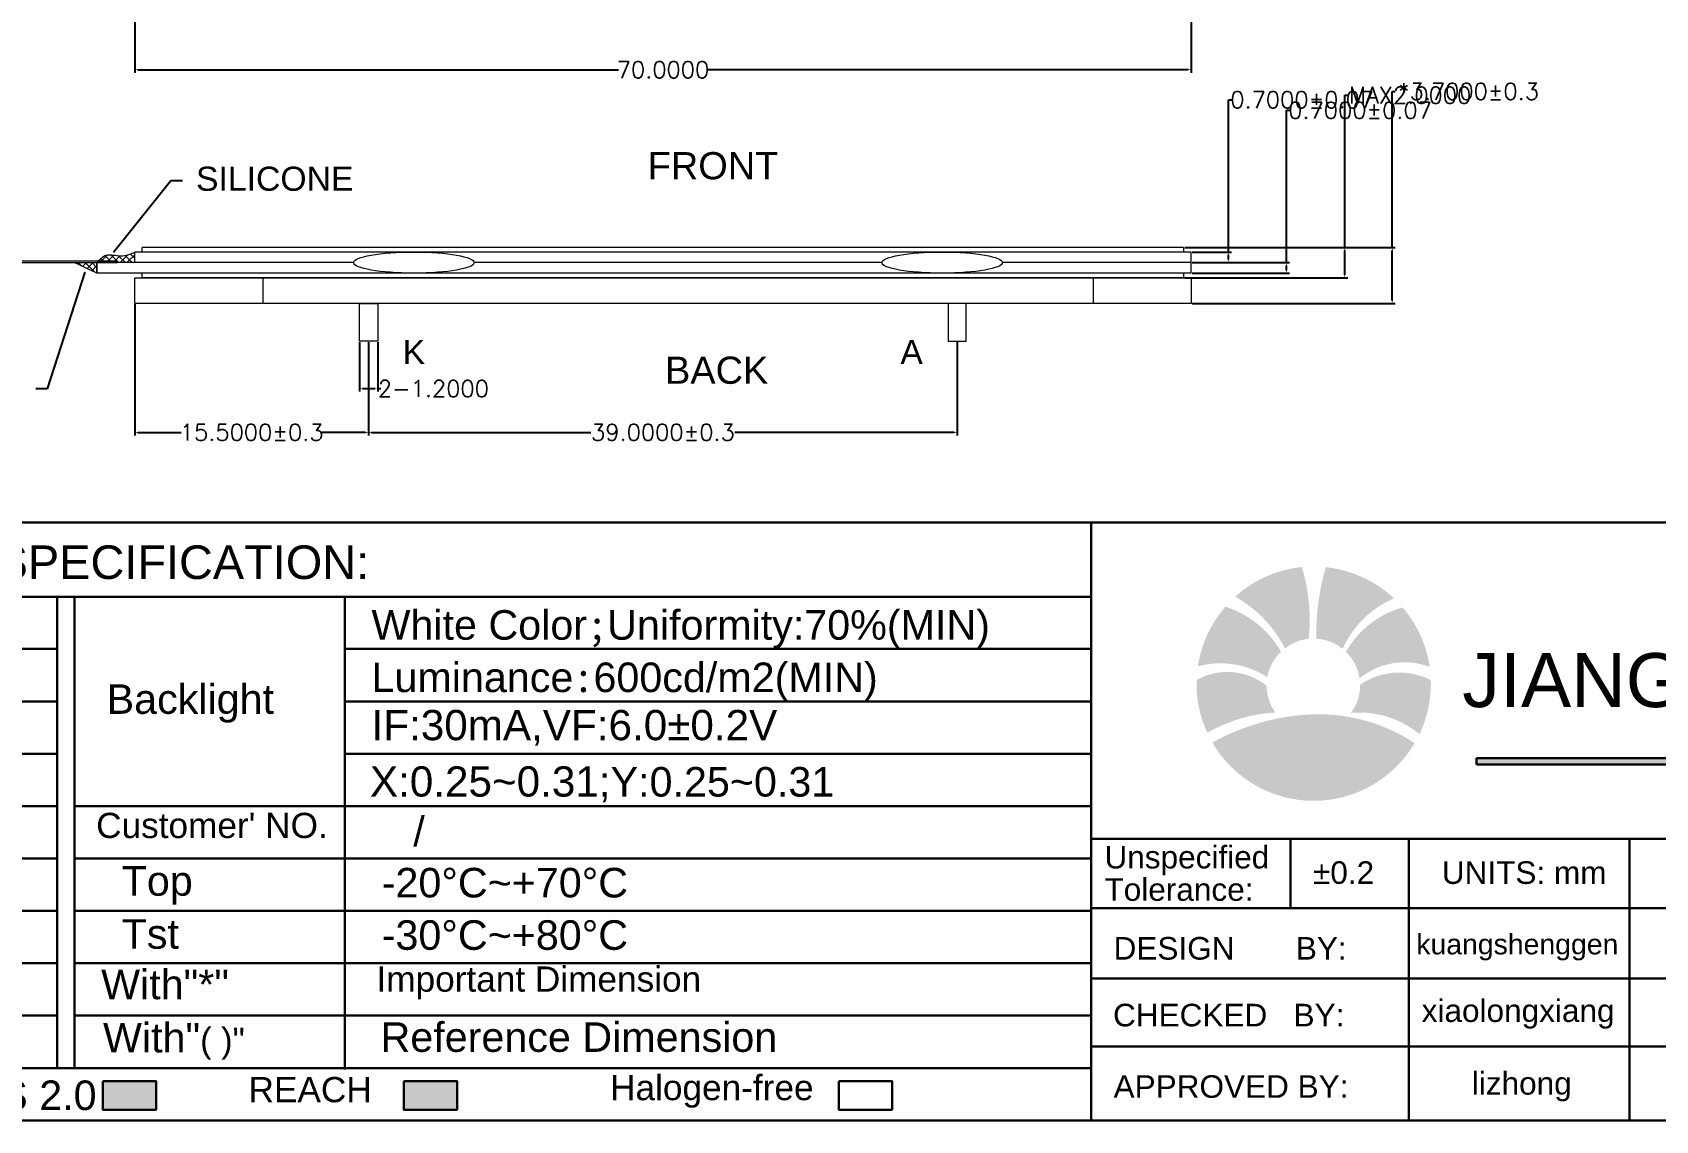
# Model space of a CAD drawing. Header units: millimetres. Extents: x 1946 to 4611, y 2266 to 2855.
# Drawn here: x 2712.8 to 2820.4, y 2610.3 to 2682.3 of the extents above; entities that cross this region are included whole.
import ezdxf
from ezdxf.enums import TextEntityAlignment as Align

# ---------------------------------------------------------------- set-up
doc = ezdxf.new("R2010")
doc.units = ezdxf.units.MM
for name, color, linetype, lineweight in [('BACKLIGHT', 7, 'Continuous', 20), ('FPC', 30, 'Continuous', 0), ('LCD', 4, 'Continuous', 20), ('PCB', 102, 'Continuous', 20), ('silicone', 193, 'Continuous', 20), ('TEXT', 7, 'Continuous', 30), ('UV GLUE', 237, 'Continuous', 20)]:
    doc.layers.add(name, color=color, linetype=linetype, lineweight=lineweight)
doc.layers.add('Dim', color=4, linetype='Continuous')
doc.styles.add('Arial', font='arial.ttf')
doc.styles.get("Standard").update_dxf_attribs({"font": 'txt.shx', "bigfont": 'gbcbig.shx'})
doc.dimstyles.get("Standard").update_dxf_attribs({"dimtxt": 1, "dimasz": 0.18, "dimexe": 0.18, "dimexo": 0.0625, "dimgap": 0.09, "dimtad": 0, "dimtih": 1, "dimtoh": 1, "dimdec": 4, "dimzin": 0, "dimdsep": 46, "dimtxsty": 'Standard', "dimcen": 0.09, "dimadec": 0, "dimazin": 0, "dimtfac": 1, "dimtdec": 4, "dimtofl": 0, "dimtmove": 0, "dimatfit": 3, "dimfxl": 0, "dimtolj": 1, "dimtzin": 0, "dimarcsym": 0})

# ---------------------------------------------------------------- blocks, each defined once
blk = doc.blocks.new('A$C6D9B0F57')
at = {"layer": 'Dim'}
blk.add_hatch(color=1, dxfattribs=at).paths.add_polyline_path([(167.57, 26.57), (287.98, 26.57), (287.98, 27.05), (167.57, 27.05)])
at = {"layer": 'TEXT'}
h = blk.add_hatch(color=126, dxfattribs=at)
h.set_gradient(color1=(24, 121, 93), color2=(7, 105, 15), tint=1)
h.paths.add_polyline_path([(162.96, 28.17, 0.164265), (154.91, 30.29, 0.110678), (147.9, 28.21, 0.573389)])
h.paths.add_polyline_path([(164.17, 32.6, 0.007615), (164.16, 32.86, 0.277023), (158.9, 32.51, -0.161911), (158.22, 30.42, -0.197285), (163.32, 28.84, 0.111824)])
h.paths.add_polyline_path([(162.07, 38.27, 0.200061), (157.85, 34.97, -0.162967), (158.86, 33, -0.266454), (164.08, 33.85, 0.141922)])
h.paths.add_polyline_path([(161.42, 38.95, 0.164142), (156.35, 41.27, 0.074223), (155.63, 35.95, -0.155454), (157.6, 35.19, -0.187681)])
h.paths.add_polyline_path([(154.56, 41.28, 0.159419), (149.6, 39.08, -0.14707), (153.3, 35.23, -0.139846), (155.07, 35.94, 0.099615)])
h.paths.add_polyline_path([(148.87, 38.33, 0.142989), (146.82, 33.89, -0.212761), (151.99, 33.08, -0.159202), (153.01, 34.98, 0.186633)])
h.paths.add_polyline_path([(151.94, 32.43, 0.311813), (146.72, 32.86, 0.007553), (146.72, 32.6, 0.108611), (147.52, 28.94, -0.116445), (152.59, 30.45, -0.153208)])
at = {"layer": 'TEXT', "lineweight": 30}
for points in [[(65.25, 3), (65.25, 0.87), (69.22, 0.87), (69.22, 3)], [(87.67, 3), (87.67, 0.87), (91.64, 0.87), (91.64, 3)]]:
    blk.add_hatch(color=256, dxfattribs=at).paths.add_polyline_path(points)
at = {"layer": 'TEXT', "color": 4, "lineweight": 30}
for p, q in [((138.88, 44.59), (0.07, 44.59)), ((138.88, 44.59), (297, 44.59)), ((138.88, 0.07), (138.88, 44.59)), ((0.03, 39.08), (63.16, 39.07)), ((61.86, 3.97), (61.86, 39.07)), ((63.16, 39.07), (63.16, 3.97)), ((63.16, 39.07), (138.88, 39.07)), ((83.29, 3.86), (83.29, 39.07)), ((32.19, 35.18), (61.86, 35.18)), ((83.29, 35.18), (138.88, 35.18)), ((32.19, 31.28), (61.86, 31.28)), ((83.29, 31.28), (138.88, 31.28)), ((0.03, 27.38), (61.86, 27.38)), ((83.29, 27.38), (138.88, 27.38)), ((32.19, 23.48), (61.86, 23.48)), ((63.16, 23.48), (138.88, 23.48)), ((138.88, 21.05), (297, 21.05)), ((153.72, 21.05), (153.72, 15.87)), ((162.52, 21.05), (162.52, 0.07)), ((178.97, 0.07), (178.97, 21.05)), ((0.03, 19.58), (61.86, 19.58)), ((63.16, 19.58), (138.88, 19.58)), ((138.88, 15.87), (194.51, 15.87)), ((0.03, 15.68), (61.86, 15.68)), ((63.16, 15.68), (138.88, 15.68)), ((0.03, 11.78), (61.86, 11.78)), ((63.16, 11.78), (138.88, 11.78)), ((138.88, 10.65), (194.51, 10.65)), ((0.03, 7.88), (61.86, 7.88)), ((63.16, 7.88), (138.88, 7.88)), ((138.88, 5.58), (264.26, 5.58)), ((0.07, 3.97), (61.86, 3.97)), ((61.86, 3.97), (138.88, 3.97))]:
    blk.add_line(p, q, dxfattribs=at)
at = {"layer": 'TEXT', "color": 1}
for p, q in [((167.57, 27.05), (167.57, 26.57)), ((287.98, 27.05), (167.57, 27.05)), ((167.57, 26.57), (287.98, 26.57))]:
    blk.add_line(p, q, dxfattribs=at)
at = {"layer": 'TEXT', "color": 4, "lineweight": 30}
blk.add_lwpolyline([(297, 0.07), (297, 210), (0.07, 210), (0.07, 0.07)], close=True, dxfattribs=at)
at = {"layer": 'TEXT', "lineweight": 30}
for points in [[(65.25, 3), (69.22, 3), (69.22, 0.87), (65.25, 0.87)], [(87.67, 3), (91.64, 3), (91.64, 0.87), (87.67, 0.87)], [(120.07, 3), (124.04, 3), (124.04, 0.87), (120.07, 0.87)]]:
    blk.add_lwpolyline(points, close=True, dxfattribs=at)
at = {"layer": 'TEXT', "color": 3, "style": 'Arial'}
blk.add_text('JIANGXI  HOLITECH  TECHNOLOGY  CO., LTD', height=4.0216, dxfattribs=at).set_placement((166.51, 30.85))
at = {"layer": 'TEXT', "style": 'Arial'}
for s, height, p in [('Unspecified', 1.6818, (139.86, 18.84)), ('Tolerance:', 1.682, (139.86, 16.43)), ('DESIGN       BY:', 1.6818, (140.54, 12.05)), ('CHECKED   BY:', 1.6818, (140.5, 7.08)), ('APPROVED BY:', 1.6818, (140.54, 1.76))]:
    blk.add_text(s, height=height, dxfattribs=at).set_placement(p)
for s, height, p in [('%%P0.2', 1.682, (157.67, 18.53)), ('UNITS: mm', 1.682, (171.12, 18.53)), ('kuangshenggen', 1.5137, (170.61, 13.01)), ('xiaolongxiang', 1.6818, (170.67, 8.04)), ('lizhong', 1.682, (170.94, 2.63))]:
    blk.add_text(s, height=height, dxfattribs=at).set_placement(p, align=Align.MIDDLE)
at = {"layer": 'TEXT', "width": 60.4227, "attachment_point": 1, "style": 'Arial'}
for s, insert, char_height in [('SPECIFICATION:', (57.35, 42.89), 2.5), ('White Color{\\fSimSun|b0|i0|c0|p2;;}Uniformity:70%(MIN)', (85.27, 38.07), 2.2), ('Luminance{\\fSimSun|b0|i0|c0|p2;:}600cd/m2(MIN)', (85.27, 34.17), 2.2), ('Backlight', (65.54, 32.55), 2.2), ('{\\H1.0235x;IF:30mA,VF:6.0%%P0.2V}', (85.27, 30.64), 2.2), ('{\\H1.0235x;X:0.25~0.31;}Y:0.25~0.31', (85.15, 26.44), 2.2), ("{\\H0.85294x;Customer' NO.}", (64.76, 22.98), 2.2), ('/', (88.38, 22.69), 2.2), ('Top', (66.66, 19.01), 2.2), ('-20%%DC~+70%%DC', (86.03, 18.88), 2.2), ('Tst', (66.66, 15.06), 2.2), ('-30%%DC~+80%%DC', (86.03, 14.98), 2.2), ('With"*"', (65.13, 11.3), 2.2), ('{\\H0.85294x;Important Dimension}  ', (85.64, 11.54), 2.2), ('With"{\\H0.83333x;( )"}', (65.27, 7.34), 2.2), ('Reference Dimension', (85.94, 7.38), 2.2), ('RoHS 2.0', (51.47, 3.05), 2.2), ('{\\H0.85294x;REACH} ', (76.11, 3.31), 2.2), ('{\\H0.85294x;Halogen-free} ', (103.04, 3.46), 2.2)]:
    blk.add_mtext(s, dxfattribs=dict(at, insert=insert, char_height=char_height))
blk = doc.blocks.new('*D115')
at = {"layer": 'Defpoints', "color": 0}
for p in [(2789.6, 2667.79), (2789.6, 2667.09), (2792.07, 2667.79)]:
    blk.add_point(p, dxfattribs=at)
at = {"layer": 'Dim', "color": 0, "lineweight": -2}
for p, q in [((2792.07, 2667.79), (2792.07, 2677.88)), ((2792.07, 2677.88), (2792.27, 2677.88)), ((2789.67, 2667.79), (2792.27, 2667.79)), ((2789.67, 2667.09), (2792.27, 2667.09)), ((2792.07, 2667.29), (2792.07, 2667.6))]:
    blk.add_line(p, q, dxfattribs=at)
at = {"layer": 'Dim', "color": 0}
for points in [[(2792.04, 2667.6), (2792.1, 2667.6), (2792.07, 2667.79)], [(2792.04, 2667.29), (2792.1, 2667.29), (2792.07, 2667.09)]]:
    blk.add_solid(points, dxfattribs=at)
at = {"layer": 'Dim', "color": 0, "lineweight": 15, "insert": (2796.95, 2677.88), "char_height": 1.1, "attachment_point": 5}
blk.add_mtext('\\A1;0.7000±0.07', dxfattribs=at)
blk = doc.blocks.new('*D116')
at = {"layer": 'Defpoints', "color": 0}
for p in [(2789.6, 2667.09), (2795.91, 2667.09), (2789.6, 2666.39)]:
    blk.add_point(p, dxfattribs=at)
at = {"layer": 'Dim', "color": 0, "lineweight": -2}
for p, q in [((2795.91, 2667.09), (2795.91, 2677.18)), ((2795.91, 2677.18), (2796.11, 2677.18)), ((2789.67, 2667.09), (2796.11, 2667.09)), ((2789.67, 2666.39), (2796.11, 2666.39)), ((2795.91, 2666.59), (2795.91, 2666.9))]:
    blk.add_line(p, q, dxfattribs=at)
at = {"layer": 'Dim', "color": 0}
for points in [[(2795.88, 2666.9), (2795.94, 2666.9), (2795.91, 2667.09)], [(2795.88, 2666.59), (2795.94, 2666.59), (2795.91, 2666.39)]]:
    blk.add_solid(points, dxfattribs=at)
at = {"layer": 'Dim', "color": 0, "lineweight": 15, "insert": (2800.79, 2677.18), "char_height": 1.1, "attachment_point": 5}
blk.add_mtext('\\A1;0.7000±0.07', dxfattribs=at)
blk = doc.blocks.new('*D117')
at = {"layer": 'Defpoints', "color": 0}
for p in [(2789.1, 2668.09), (2799.77, 2668.09), (2789.1, 2666.09)]:
    blk.add_point(p, dxfattribs=at)
at = {"layer": 'Dim', "color": 0, "lineweight": -2}
for p, q in [((2799.77, 2668.09), (2799.77, 2678.18)), ((2799.77, 2678.18), (2799.97, 2678.18)), ((2789.17, 2668.09), (2799.97, 2668.09)), ((2799.77, 2666.29), (2799.77, 2667.9)), ((2789.17, 2666.09), (2799.97, 2666.09))]:
    blk.add_line(p, q, dxfattribs=at)
at = {"layer": 'Dim', "color": 0}
for points in [[(2799.74, 2667.9), (2799.81, 2667.9), (2799.77, 2668.09)], [(2799.74, 2666.29), (2799.81, 2666.29), (2799.77, 2666.09)]]:
    blk.add_solid(points, dxfattribs=at)
at = {"layer": 'Dim', "color": 0, "lineweight": 15, "insert": (2804.1, 2678.18), "char_height": 1.1, "attachment_point": 5}
blk.add_mtext('\\A1;MAX2.0000', dxfattribs=at)
blk = doc.blocks.new('*D141')
at = {"layer": 'Defpoints', "color": 0}
for p in [(2719.6, 2664.39), (2735.1, 2661.89), (2719.6, 2655.85)]:
    blk.add_point(p, dxfattribs=at)
at = {"layer": 'Dim', "color": 0, "lineweight": -2}
for p, q in [((2719.6, 2664.33), (2719.6, 2655.65)), ((2735.1, 2661.83), (2735.1, 2655.65)), ((2719.8, 2655.85), (2722.67, 2655.85)), ((2734.9, 2655.85), (2732.03, 2655.85))]:
    blk.add_line(p, q, dxfattribs=at)
at = {"layer": 'Dim', "color": 0}
for points in [[(2719.8, 2655.88), (2719.8, 2655.81), (2719.6, 2655.85)], [(2734.9, 2655.88), (2734.9, 2655.81), (2735.1, 2655.85)]]:
    blk.add_solid(points, dxfattribs=at)
at = {"layer": 'Dim', "color": 0, "lineweight": 15, "insert": (2727.35, 2655.85), "char_height": 1.1, "attachment_point": 5}
blk.add_mtext('\\A1;15.5000±0.3', dxfattribs=at)
blk = doc.blocks.new('*D142')
at = {"layer": 'Defpoints', "color": 0}
for p in [(2735.1, 2661.89), (2774.1, 2661.89), (2774.1, 2655.85)]:
    blk.add_point(p, dxfattribs=at)
at = {"layer": 'Dim', "color": 0, "lineweight": -2}
for p, q in [((2735.1, 2661.83), (2735.1, 2655.65)), ((2774.1, 2661.83), (2774.1, 2655.65)), ((2735.3, 2655.85), (2749.83, 2655.85)), ((2773.9, 2655.85), (2759.37, 2655.85))]:
    blk.add_line(p, q, dxfattribs=at)
at = {"layer": 'Dim', "color": 0}
for points in [[(2735.3, 2655.88), (2735.3, 2655.81), (2735.1, 2655.85)], [(2773.9, 2655.88), (2773.9, 2655.81), (2774.1, 2655.85)]]:
    blk.add_solid(points, dxfattribs=at)
at = {"layer": 'Dim', "color": 0, "lineweight": 15, "insert": (2754.6, 2655.85), "char_height": 1.1, "attachment_point": 5}
blk.add_mtext('\\A1;39.0000±0.3', dxfattribs=at)
blk = doc.blocks.new('*D143')
at = {"layer": 'Defpoints', "color": 0}
for p in [(2734.5, 2661.89), (2735.7, 2661.89), (2735.7, 2658.75)]:
    blk.add_point(p, dxfattribs=at)
at = {"layer": 'Dim', "color": 0, "lineweight": -2}
for p, q in [((2734.5, 2661.83), (2734.5, 2658.55)), ((2735.7, 2661.83), (2735.7, 2658.55)), ((2734.7, 2658.75), (2735.5, 2658.75)), ((2735.7, 2658.75), (2735.9, 2658.75))]:
    blk.add_line(p, q, dxfattribs=at)
at = {"layer": 'Dim', "color": 0}
for points in [[(2734.7, 2658.78), (2734.7, 2658.72), (2734.5, 2658.75)], [(2735.5, 2658.78), (2735.5, 2658.72), (2735.7, 2658.75)]]:
    blk.add_solid(points, dxfattribs=at)
at = {"layer": 'Dim', "color": 0, "lineweight": 15, "insert": (2739.39, 2658.75), "char_height": 1.1, "attachment_point": 5}
blk.add_mtext('\\A1;2-1.2000', dxfattribs=at)
blk = doc.blocks.new('*D129')
at = {"layer": 'Defpoints', "color": 0}
for p in [(2789.1, 2668.09), (2802.92, 2668.09), (2789.6, 2664.39)]:
    blk.add_point(p, dxfattribs=at)
at = {"layer": 'Dim', "color": 0, "lineweight": -2}
for p, q in [((2802.92, 2668.09), (2802.92, 2678.43)), ((2802.92, 2678.43), (2803.12, 2678.43)), ((2789.17, 2668.09), (2803.12, 2668.09)), ((2802.92, 2664.59), (2802.92, 2667.9)), ((2789.67, 2664.39), (2803.12, 2664.39))]:
    blk.add_line(p, q, dxfattribs=at)
at = {"layer": 'Dim', "color": 0}
for points in [[(2802.89, 2667.9), (2802.95, 2667.9), (2802.92, 2668.09)], [(2802.89, 2664.59), (2802.95, 2664.59), (2802.92, 2664.39)]]:
    blk.add_solid(points, dxfattribs=at)
at = {"layer": 'Dim', "color": 0, "lineweight": 15, "insert": (2807.98, 2678.43), "char_height": 1.1, "attachment_point": 5}
blk.add_mtext('\\A1;*3.7000±0.3', dxfattribs=at)
blk = doc.blocks.new('*D149')
at = {"layer": 'Defpoints', "color": 0}
for p in [(2719.6, 2704.93), (2789.6, 2704.93), (2789.6, 2679.87)]:
    blk.add_point(p, dxfattribs=at)
at = {"layer": 'Dim', "color": 0, "lineweight": -2}
for p, q in [((2719.6, 2704.86), (2719.6, 2679.67)), ((2789.6, 2704.86), (2789.6, 2679.67)), ((2719.8, 2679.87), (2751.66, 2679.87)), ((2789.4, 2679.87), (2757.54, 2679.87))]:
    blk.add_line(p, q, dxfattribs=at)
at = {"layer": 'Dim', "color": 0}
for points in [[(2719.8, 2679.9), (2719.8, 2679.84), (2719.6, 2679.87)], [(2789.4, 2679.9), (2789.4, 2679.84), (2789.6, 2679.87)]]:
    blk.add_solid(points, dxfattribs=at)
at = {"layer": 'Dim', "color": 0, "lineweight": 15, "insert": (2754.6, 2679.87), "char_height": 1.1, "attachment_point": 5}
blk.add_mtext('\\A1;70.0000', dxfattribs=at)

msp = doc.modelspace()

# ---------------------------------------------------------------- hatches: boundary and pattern name
at = {"layer": 'silicone', "lineweight": 15}
h = msp.add_hatch(dxfattribs=at)
h.set_pattern_fill('ANSI37', color=256, scale=0.1, angle=90, style=0)
h.set_pattern_definition([(135, (-3526.28777, 1834.57906), (-0.224506403, -0.224506403), []), (225, (-3526.28777, 1834.57906), (0.224506403, -0.224506403), [])])
edge = h.paths.add_edge_path()
edge.add_spline(control_points=[(2719.59952, 2667.79451), (2719.30688, 2667.66652), (2718.70719, 2667.40422), (2717.76338, 2667.77017), (2717.35105, 2667.37159), (2717.18943, 2667.19451)], knot_values=[0.124017599, 0.124017599, 0.124017599, 0.124017599, 1.061853316, 2.045923466, 2.712218542, 2.712218542, 2.712218542, 2.712218542], degree=3, periodic=0)
edge.add_line((2717.18943, 2667.19451), (2718.46583, 2667.19451))
edge.add_line((2718.46583, 2667.19451), (2718.46583, 2667.09451))
edge.add_line((2718.46583, 2667.09451), (2719.59952, 2667.09451))
edge.add_line((2719.59952, 2667.09451), (2719.59952, 2667.79451))
at = {"layer": 'UV GLUE', "lineweight": 15}
h = msp.add_hatch(dxfattribs=at)
h.set_pattern_fill('ANSI37', color=2, scale=0.1, angle=90, style=0)
h.set_pattern_definition([(45, (8246.39448, 1858.82846), (0.224506403, -0.224506403), []), (315, (8246.39448, 1858.82846), (-0.224506403, -0.224506403), [])])
h.paths.add_polyline_path([(2717.09952, 2667.09451), (2715.58332, 2667.09451), (2717.09952, 2666.39451)])

# ---------------------------------------------------------------- linework, layer by layer
at = {"layer": 'BACKLIGHT', "lineweight": 15}
for p, q in [((2728.09952, 2666.09451), (2728.09952, 2664.39451)), ((2783.09952, 2666.09451), (2783.09952, 2664.39451))]:
    msp.add_line(p, q, dxfattribs=at)
msp.add_lwpolyline([(2719.59952, 2666.09451), (2789.59952, 2666.09451), (2789.59952, 2664.39451), (2719.59952, 2664.39451)], close=True, dxfattribs=at)
at = {"layer": 'FPC', "lineweight": 0}
for p, q in [((2718.46583, 2667.19451), (2687.09952, 2667.19451)), ((2690.09941, 2667.09451), (2718.46583, 2667.09451)), ((2718.46583, 2667.19451), (2718.46583, 2667.09451))]:
    msp.add_line(p, q, dxfattribs=at)
at = {"layer": 'LCD', "lineweight": 15}
for p, q in [((2720.09952, 2667.79451), (2720.09952, 2668.09451)), ((2789.09952, 2668.09451), (2720.09952, 2668.09451)), ((2789.09952, 2668.09451), (2789.09952, 2667.79451)), ((2717.09952, 2666.39451), (2717.09952, 2667.09451)), ((2734.09952, 2667.09451), (2717.09952, 2667.09451)), ((2719.59952, 2667.09451), (2719.59952, 2667.79451)), ((2789.59952, 2667.79451), (2719.59952, 2667.79451)), ((2769.09952, 2667.09451), (2742.09952, 2667.09451)), ((2789.59952, 2667.09451), (2777.09952, 2667.09451)), ((2789.59952, 2666.39451), (2789.59952, 2667.79451)), ((2789.59952, 2666.39451), (2717.09952, 2666.39451)), ((2720.09952, 2666.09451), (2720.09952, 2666.39451)), ((2789.09952, 2666.09451), (2720.09952, 2666.09451)), ((2789.09952, 2666.39451), (2789.09952, 2666.09451))]:
    msp.add_line(p, q, dxfattribs=at)
at = {"layer": 'LCD', "ltscale": 0.1}
msp.add_line((2717.09952, 2667.09451), (2717.09952, 2666.39451), dxfattribs=at)
at = {"layer": 'LCD', "lineweight": 15}
for centre in [(2738.09952, 2667.09451), (2773.09952, 2667.09451)]:
    msp.add_ellipse(centre, major_axis=(-4, 0), ratio=0.175, dxfattribs=at)
at = {"layer": 'PCB', "lineweight": 15}
for points in [[(2734.49952, 2664.39451), (2735.69952, 2664.39451), (2735.69952, 2661.89451), (2734.49952, 2661.89451)], [(2774.69952, 2664.39451), (2773.49952, 2664.39451), (2773.49952, 2661.89451), (2774.69952, 2661.89451)]]:
    msp.add_lwpolyline(points, close=True, dxfattribs=at)
at = {"layer": 'silicone', "lineweight": 15}
msp.add_spline([(2717.09952, 2667.09451), (2717.71487, 2667.59043), (2718.69753, 2667.5377), (2719.59952, 2667.79451)], degree=3, dxfattribs=at)
at = {"layer": 'UV GLUE', "color": 2, "lineweight": 15}
msp.add_line((2717.09952, 2666.39451), (2715.58332, 2667.09451), dxfattribs=at)

# ---------------------------------------------------------------- block references
at = {"layer": 'TEXT', "lineweight": 9, "xscale": 0.8895743999999013, "yscale": 0.8895743999999013, "zscale": 0.8895743999999013}
msp.add_blockref('A$C6D9B0F57', (2659.43637, 2610.20506), dxfattribs=at)

# ---------------------------------------------------------------- texts
at = {"layer": 'TEXT', "lineweight": 20, "style": 'Arial'}
for s, insert, char_height, width, attachment_point in [('SILICONE', (2734.09516, 2673.44907), 1.6, 35.0546372, 3), ('FRONT', (2762.24588, 2672.5868), 1.8, 17.5273186, 9), ('K', (2738.84912, 2661.96898), 1.6, 35.0546372, 3), ('A', (2771.8196, 2661.96898), 1.6, 35.0546372, 3), ('BACK', (2761.58271, 2659.03916), 1.8, 17.5273186, 9)]:
    msp.add_mtext(s, dxfattribs=dict(at, insert=insert, char_height=char_height, width=width, attachment_point=attachment_point))

# ---------------------------------------------------------------- dimensions: what is measured, and where the dimension line sits
at = {"layer": 'Dim', "color": 1, "lineweight": 15}
dim = msp.add_linear_dim(base=(2789.59952, 2679.86859), p1=(2719.59952, 2704.92698), p2=(2789.59952, 2704.92698), dimstyle='Standard', override={"dimscale": 1.1}, dxfattribs=at)
dim.commit()
dim.dimension.update_dxf_attribs({"geometry": '*D149', "text_midpoint": (2754.59952, 2679.86859)})
at = {"layer": 'Dim', "lineweight": 15}
for base, p1, angle, text, override, picture, middle in [((2802.91944, 2668.09451), (2789.59952, 2664.39451), 90, '*<>', {"dimscale": 1.1, "dimtol": 1, "dimlim": 0, "dimtp": 0.3, "dimtm": 0.3, "dimtfac": 1, "dimtdec": 1}, '*D129', (2807.98311, 2678.43451)), ((2799.77296, 2668.09451), (2789.09952, 2666.09451), 270, 'MAX<>', {"dimscale": 1.1}, '*D117', (2804.1033, 2678.17784))]:
    dim = msp.add_linear_dim(base=base, p1=p1, p2=(2789.09952, 2668.09451), angle=angle, text=text, dimstyle='Standard', override=override, dxfattribs=at)
    dim.commit()
    dim.dimension.update_dxf_attribs({"geometry": picture, "text_midpoint": middle, "dimtype": 160})
for base, p1, p2, picture, middle in [((2792.07105, 2667.79451), (2789.59952, 2667.09451), (2789.59952, 2667.79451), '*D115', (2796.95138, 2677.87784)), ((2795.90803, 2667.09451), (2789.59952, 2666.39451), (2789.59952, 2667.09451), '*D116', (2800.78836, 2677.17784))]:
    dim = msp.add_linear_dim(base=base, p1=p1, p2=p2, angle=270, dimstyle='Standard', override={"dimscale": 1.1, "dimtol": 1, "dimlim": 0, "dimtp": 0.07, "dimtm": 0.07, "dimtfac": 1, "dimtdec": 2}, dxfattribs=at)
    dim.commit()
    dim.dimension.update_dxf_attribs({"geometry": picture, "text_midpoint": middle, "dimtype": 160})
for base, p2, override, picture, middle in [((2719.59952, 2655.84699), (2719.59952, 2664.39451), {"dimscale": 1.1, "dimtol": 1, "dimlim": 0, "dimtp": 0.3, "dimtm": 0.3, "dimtfac": 1, "dimtdec": 1}, '*D141', (2727.34952, 2655.84699)), ((2774.09952, 2655.84699), (2774.09952, 2661.89451), {"dimscale": 1.1, "dimtol": 1, "dimtp": 0.3, "dimtm": 0.3, "dimtdec": 1}, '*D142', (2754.59952, 2655.84699))]:
    dim = msp.add_linear_dim(base=base, p1=(2735.09952, 2661.89451), p2=p2, dimstyle='Standard', override=override, dxfattribs=at)
    dim.commit()
    dim.dimension.update_dxf_attribs({"geometry": picture, "text_midpoint": middle})
dim = msp.add_linear_dim(base=(2735.69952, 2658.74988), p1=(2734.49952, 2661.89451), p2=(2735.69952, 2661.89451), text='2-<>', dimstyle='Standard', override={"dimscale": 1.1}, dxfattribs=at)
dim.commit()
dim.dimension.update_dxf_attribs({"geometry": '*D143', "text_midpoint": (2739.38818, 2658.74988)})

# ---------------------------------------------------------------- leaders
for points in [[(2718.19653, 2667.78632), (2721.99332, 2672.53843), (2722.75828, 2672.53843)], [(2716.30349, 2666.45853), (2713.81021, 2658.73378), (2713.04525, 2658.73378)]]:
    msp.add_leader(points, dimstyle='Standard', override={"dimscale": 0.77, "dimdec": 2, "dimzin": 1, "dimazin": 0, "dimtdec": 2}, dxfattribs=at)

doc.saveas('drawing.dxf')
